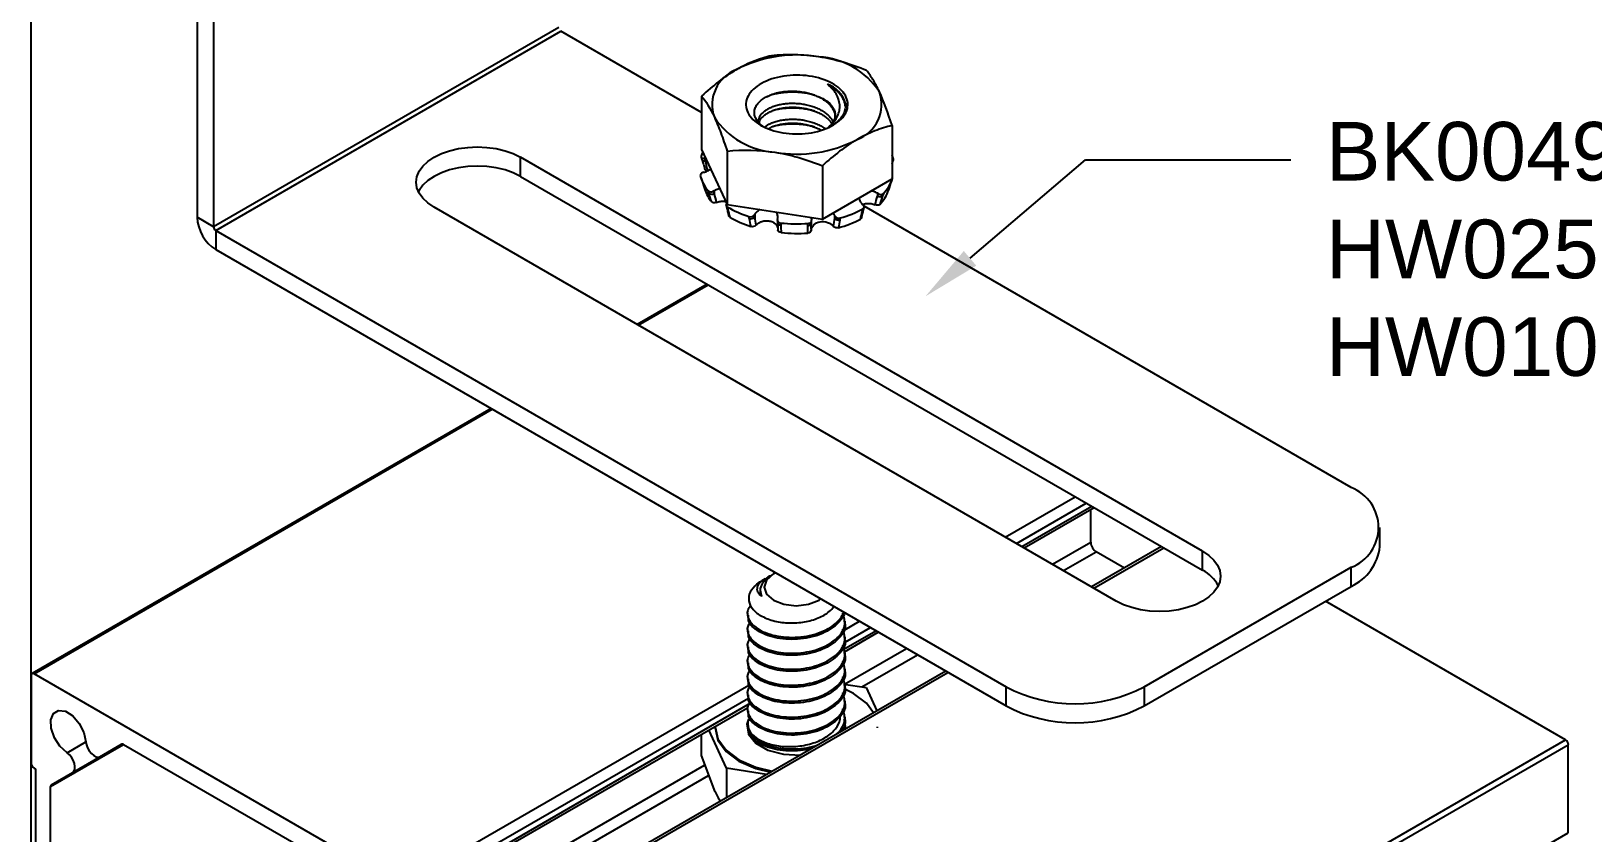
# Model space of a CAD drawing. Extents: x 0 to 6.26, y -8.99 to 0.
# Drawn here: x 0 to 3.999, y -5.219 to -3.167 of the extents above; entities that cross this region are included whole.
import ezdxf
from ezdxf import colors
from ezdxf.entities.mleader import LeaderData, LeaderLine
from ezdxf.math import Vec2, Vec3

# ---------------------------------------------------------------- set-up
doc = ezdxf.new("R2010")
doc.units = 0
doc.header["$LTSCALE"] = 0.5
doc.header["$MEASUREMENT"] = 0
for name, color, linetype in [('Brackets', 181, 'CONTINUOUS'), ('FAB DWG', 221, 'CONTINUOUS'), ('Hardware', 242, 'CONTINUOUS'), ('Housing', 150, 'CONTINUOUS')]:
    doc.layers.add(name, color=color, linetype=linetype)
doc.layers.add('Text-Unprinted', color=131, linetype='CONTINUOUS', plot=False)
doc.styles.get("Standard").update_dxf_attribs({"font": 'arial.ttf'})

msp = doc.modelspace()

# ---------------------------------------------------------------- linework, layer by layer
at = {"layer": 'Brackets', "linetype": 'Continuous', "lineweight": 25, "transparency": 16777216}
for p, q in [((0.4247, -0.6366), (0.4247, -3.6432)), ((0.467, -0.661), (0.467, -3.6676)), ((1.3509, -3.1574), (0.467, -3.6676)), ((0.4727, -3.6774), (1.3566, -3.1672)), ((1.7168, -3.3751), (1.3566, -3.1672)), ((3, -4.4984), (1.2529, -3.4898)), ((1.2529, -3.5387), (1.2529, -3.4898)), ((1.2529, -3.5387), (3, -4.5472)), ((2.7786, -4.6261), (1.0316, -3.6176)), ((3.3805, -4.3355), (2.1331, -3.6154)), ((0.467, -3.6676), (0.4247, -3.6432)), ((0.4727, -3.6774), (2.4966, -4.8458)), ((0.4727, -3.6774), (0.4727, -3.7263)), ((0.4727, -3.7263), (2.4966, -4.8946)), ((3.4537, -4.4864), (3.4537, -4.4376)), ((3, -4.5472), (3, -4.4984)), ((2.8501, -4.8458), (3.3805, -4.5396)), ((3.3805, -4.5885), (3.3805, -4.5396)), ((2.8501, -4.8946), (3.3805, -4.5885)), ((2.4966, -4.8946), (2.4966, -4.8458)), ((2.8501, -4.8458), (2.8501, -4.8946))]:
    msp.add_line(p, q, dxfattribs=at)
at = {"layer": 'Brackets', "linetype": 'Continuous', "lineweight": 25, "transparency": 16777216, "flags": 128}
for points in [[(1.0316, -3.6176), (1.0156, -3.6068), (1.0028, -3.5947), (0.9934, -3.5816), (0.9877, -3.5678), (0.9857, -3.5537), (0.9877, -3.5396), (0.9934, -3.5258), (1.0028, -3.5127), (1.0156, -3.5006), (1.0316, -3.4898), (1.0503, -3.4806), (1.0712, -3.4732), (1.0939, -3.4678), (1.1178, -3.4645), (1.1422, -3.4634), (1.1667, -3.4645), (1.1906, -3.4678), (1.2133, -3.4732), (1.2342, -3.4806), (1.2529, -3.4898)], [(1.2529, -3.5387), (1.2342, -3.5295), (1.2133, -3.522), (1.1906, -3.5166), (1.1667, -3.5133), (1.1422, -3.5122), (1.1178, -3.5133), (1.0939, -3.5166), (1.0712, -3.522), (1.0503, -3.5295), (1.0316, -3.5387), (1.0156, -3.5494), (1.0028, -3.5615), (0.9934, -3.5746), (0.9916, -3.5781)], [(3, -4.4984), (3.0159, -4.5092), (3.0287, -4.5212), (3.0381, -4.5343), (3.0439, -4.5481), (3.0458, -4.5623), (3.0439, -4.5764), (3.0381, -4.5902), (3.0287, -4.6033), (3.0159, -4.6154), (3, -4.6261), (2.9813, -4.6354), (2.9603, -4.6428), (2.9377, -4.6482), (2.9138, -4.6515), (2.8893, -4.6526), (2.8648, -4.6515), (2.8409, -4.6482), (2.8182, -4.6428), (2.7973, -4.6354), (2.7786, -4.6261)]]:
    msp.add_lwpolyline(points, dxfattribs=at)
at = {"layer": 'Brackets', "linetype": 'Continuous', "lineweight": 25, "transparency": 16777216}
for centre, radius, start, end in [((0.5288, -3.6385), 0.1042, 182.6055, 237.3945), ((0.4793, -3.6671), 0.0123, 182.6055, 237.3945), ((3.341, -4.4376), 0.1094, 291.1341, 68.8659), ((3.3266, -4.4725), 0.1279, 294.924, 353.7559), ((2.957, -4.6308), 0.094, 28.0024, 62.7844), ((2.6733, -4.5059), 0.3832, 242.5243, 297.4757), ((2.6733, -4.5547), 0.3832, 242.5243, 297.4757)]:
    msp.add_arc(centre, radius, start, end, dxfattribs=at)
at = {"layer": 'Hardware', "linetype": 'Continuous', "lineweight": 25, "transparency": 16777216}
for p, q in [((1.7168, -3.3331), (1.7168, -3.4698)), ((2.0446, -3.4106), (2.041, -3.414)), ((2.2047, -3.4085), (2.2047, -3.5453)), ((1.7168, -3.4698), (1.7821, -3.6106)), ((1.7821, -3.4739), (1.7821, -3.6106)), ((1.7156, -3.4894), (1.7177, -3.4961)), ((1.7257, -3.4918), (1.7236, -3.492)), ((1.7236, -3.492), (1.7257, -3.4988)), ((1.7269, -3.4916), (1.7257, -3.4918)), ((1.7257, -3.4918), (1.7257, -3.4988)), ((2.0261, -3.5116), (2.0261, -3.6484)), ((2.2047, -3.507), (2.2059, -3.5033)), ((2.2059, -3.5032), (2.2081, -3.4966)), ((1.7153, -3.5432), (1.7251, -3.5725)), ((1.7219, -3.5282), (1.7241, -3.5276)), ((1.7315, -3.5238), (1.7337, -3.5239)), ((2.0261, -3.6484), (2.2047, -3.5453)), ((2.2037, -3.5507), (2.2058, -3.5444)), ((1.7354, -3.582), (1.7335, -3.576)), ((1.7487, -3.5756), (1.7468, -3.5767)), ((1.7468, -3.5767), (1.7487, -3.5827)), ((1.7487, -3.5756), (1.7487, -3.5827)), ((2.1669, -3.5819), (2.1669, -3.589)), ((2.1687, -3.583), (2.1669, -3.5819)), ((2.1669, -3.589), (2.1687, -3.583)), ((2.1823, -3.5828), (2.1804, -3.5887)), ((1.7794, -3.6135), (1.781, -3.6192)), ((1.7821, -3.6106), (2.0261, -3.6484)), ((1.7821, -3.6168), (1.7837, -3.6225)), ((1.8527, -3.6357), (1.8517, -3.6373)), ((1.8517, -3.6373), (1.8527, -3.6427)), ((1.8527, -3.6357), (1.8527, -3.6427)), ((2.0576, -3.6388), (2.0576, -3.6458)), ((2.0584, -3.6404), (2.0576, -3.6388)), ((2.1285, -3.6277), (2.13, -3.6221)), ((2.129, -3.6104), (2.1306, -3.6118)), ((2.1316, -3.6241), (2.1332, -3.6184)), ((1.8391, -3.6471), (1.8381, -3.6416)), ((1.9106, -3.6514), (1.9111, -3.6567)), ((1.9108, -3.6493), (1.9113, -3.6476)), ((1.9119, -3.6747), (1.9119, -3.6756)), ((1.919, -3.6582), (1.9194, -3.6635)), ((1.9892, -3.6645), (1.9896, -3.6592)), ((1.9977, -3.6732), (1.9976, -3.6767)), ((1.9977, -3.6729), (1.9977, -3.6732)), ((1.998, -3.649), (1.9983, -3.6507)), ((1.9981, -3.6575), (1.9984, -3.6522)), ((2.0576, -3.6458), (2.0584, -3.6404)), ((2.0719, -3.6452), (2.071, -3.6506)), ((1.901, -4.5567), (1.8929, -4.5614)), ((1.8799, -4.5689), (1.8709, -4.5741)), ((1.8343, -4.6567), (1.8343, -4.6618)), ((2.0843, -4.6822), (2.0843, -4.6771)), ((1.8343, -4.6975), (1.8343, -4.7026)), ((2.0843, -4.7231), (2.0843, -4.718)), ((1.8343, -4.7384), (1.8343, -4.7435)), ((2.0843, -4.7639), (2.0843, -4.7588)), ((1.8343, -4.7792), (1.8343, -4.7843)), ((1.8343, -4.82), (1.8343, -4.8251)), ((2.081, -4.8389), (2.1379, -4.8477)), ((2.0843, -4.8047), (2.0843, -4.7996)), ((1.8343, -4.8608), (1.8343, -4.866)), ((2.0843, -4.8455), (2.0843, -4.8404)), ((2.1379, -4.8477), (2.1655, -4.9071)), ((1.8343, -4.9017), (1.8343, -4.9068)), ((2.0843, -4.8864), (2.0843, -4.8813)), ((1.7807, -5.0539), (1.7352, -4.956)), ((1.7515, -4.9476), (1.7515, -4.9508)), ((2.0843, -4.9272), (2.0843, -4.9221)), ((2.1671, -4.9508), (2.1671, -4.9476)), ((1.7153, -4.9675), (1.7153, -5.0215)), ((1.7153, -5.0215), (1.748, -5.1079)), ((1.8834, -5.0698), (1.7807, -5.0539)), ((1.7807, -5.0539), (1.7807, -5.1291))]:
    msp.add_line(p, q, dxfattribs=at)
at = {"layer": 'Hardware', "linetype": 'Continuous', "lineweight": 25, "transparency": 16777216, "flags": 128}
for points in [[(1.8685, -3.4081), (1.8746, -3.4113), (1.881, -3.4144), (1.8877, -3.4172), (1.8947, -3.4197), (1.9019, -3.422), (1.9094, -3.4241), (1.9171, -3.4258), (1.925, -3.4272), (1.933, -3.4284), (1.9412, -3.4293), (1.9494, -3.4298), (1.9577, -3.4301), (1.9659, -3.4301), (1.9742, -3.4297), (1.9824, -3.4291), (1.9905, -3.4281), (1.9985, -3.4269), (2.0063, -3.4254), (2.014, -3.4236), (2.0214, -3.4215), (2.0286, -3.4191), (2.0356, -3.4165), (2.0422, -3.4137), (2.0485, -3.4106), (2.0544, -3.4072), (2.06, -3.4037), (2.0652, -3.4), (2.0699, -3.396), (2.0742, -3.392), (2.0781, -3.3877), (2.0814, -3.3834), (2.0843, -3.3789), (2.0867, -3.3743), (2.0886, -3.3697), (2.09, -3.365), (2.0908, -3.3602), (2.0912, -3.3554), (2.091, -3.3507), (2.0902, -3.3459), (2.089, -3.3412), (2.0872, -3.3365), (2.085, -3.3319), (2.0822, -3.3274), (2.0789, -3.323), (2.0752, -3.3188), (2.071, -3.3146), (2.0664, -3.3107), (2.0613, -3.3069), (2.0559, -3.3033), (2.05, -3.2999), (2.0438, -3.2968), (2.0372, -3.2939), (2.0304, -3.2912), (2.0233, -3.2888), (2.0159, -3.2866), (2.0083, -3.2847), (2.0005, -3.2831), (1.9925, -3.2818), (1.9844, -3.2808), (1.9762, -3.2801), (1.968, -3.2797), (1.9597, -3.2796), (1.9515, -3.2798), (1.9432, -3.2802), (1.9351, -3.281), (1.927, -3.2821), (1.9191, -3.2835), (1.9113, -3.2852), (1.9038, -3.2871), (1.8964, -3.2893), (1.8894, -3.2918), (1.8826, -3.2946), (1.8761, -3.2976), (1.87, -3.3008), (1.8643, -3.3042), (1.8589, -3.3078), (1.8539, -3.3117), (1.8494, -3.3157), (1.8453, -3.3198), (1.8417, -3.3241), (1.8386, -3.3285), (1.8359, -3.3331), (1.8338, -3.3377), (1.8321, -3.3424), (1.831, -3.3471), (1.8304, -3.3519), (1.8304, -3.3566), (1.8308, -3.3614), (1.8318, -3.3662), (1.8333, -3.3708), (1.8353, -3.3755), (1.8379, -3.38), (1.8409, -3.3845), (1.8444, -3.3888), (1.8483, -3.393), (1.8528, -3.397), (1.8576, -3.4009), (1.8629, -3.4046), (1.8685, -3.4081)], [(1.901, -4.5567), (1.8831, -4.5722), (1.8768, -4.5904), (1.8831, -4.6086), (1.901, -4.624), (1.9277, -4.6343), (1.9593, -4.638), (1.9908, -4.6343), (2.0176, -4.624), (2.0217, -4.6205)], [(1.9071, -4.5544), (1.901, -4.5567)], [(1.8583, -4.5826), (1.866, -4.5771), (1.8709, -4.5741)], [(2.1568, -4.9121), (2.1393, -4.8876), (2.1062, -4.8628), (2.0837, -4.8515)], [(1.7517, -4.9465), (1.7515, -4.9476), (1.7586, -4.9787), (1.7793, -5.0076), (1.8123, -5.0324), (1.8554, -5.0515), (1.8976, -5.0616)], [(1.7515, -4.9508), (1.7586, -4.9819), (1.7793, -5.0108), (1.8123, -5.0356), (1.8554, -5.0547), (1.8937, -5.0639)], [(1.8366, -4.9287), (1.8328, -4.9412), (1.8366, -4.9666), (1.8553, -4.9897), (1.8864, -5.0077), (1.9264, -5.0184), (1.9704, -5.0206)]]:
    msp.add_lwpolyline(points, dxfattribs=at)
at = {"layer": 'Hardware', "linetype": 'Continuous', "lineweight": 25, "transparency": 16777216}
for centre, radius, start, end in [((1.9603, -3.563), 0.3351, 80.1876, 117.3985), ((2.005, -3.4329), 0.2005, 33.5484, 86.4569), ((1.84, -3.3554), 0.0961, 110.6721, 199.5309), ((2.0139, -3.3729), 0.0743, 16.7999, 70.2384), ((2.0815, -3.3543), 0.0961, 290.6721, 19.5309), ((1.9165, -3.2767), 0.2005, 213.5484, 266.4569), ((1.8082, -3.5198), 0.0981, 154.0386, 160.699), ((1.9612, -3.1467), 0.3351, 260.1876, 297.3985), ((1.7235, -3.4921), 0.00709, 214.8903, 287.7557), ((2.1187, -3.5178), 0.0923, 14.3829, 21.1827), ((2.2028, -3.5022), 0.00329, 305.9255, 341.0618), ((1.8147, -3.5096), 0.1049, 195.0845, 219.2413), ((2.0995, -3.5056), 0.1132, 316.9954, 339.9532), ((1.8239, -3.5382), 0.1046, 199.1216, 219.065), ((1.7425, -3.5734), 0.0111, 230.0735, 303.8289), ((2.1734, -3.5796), 0.0115, 235.0909, 307.4709), ((2.0939, -3.5363), 0.1087, 316.8806, 340.068), ((1.7864, -3.6175), 0.00565, 197.0542, 241.7604), ((1.9236, -3.3729), 0.282, 239.8746, 252.3417), ((1.9906, -3.3555), 0.3008, 285.6707, 297.6116), ((2.1261, -3.6225), 0.00581, 294.9688, 343.6426), ((1.9251, -3.409), 0.2708, 239.8119, 252.4045), ((1.8429, -3.6355), 0.0121, 251.5112, 323.8365), ((1.9192, -3.6553), 0.00822, 190.1247, 271.8099), ((1.9608, -3.2291), 0.4311, 264.439, 273.8288), ((1.9897, -3.6561), 0.00847, 266.4694, 350.2611), ((2.0675, -3.6392), 0.0119, 213.729, 287.2448), ((1.9894, -3.3923), 0.2888, 285.6106, 297.6717), ((1.9608, -3.2709), 0.4139, 264.3918, 273.8761), ((1.8897, -4.941), 0.055, 174.8713, 240.5585), ((2.0296, -4.9473), 0.0556, 353.532, 19.5289)]:
    msp.add_arc(centre, radius, start, end, dxfattribs=at)
for points, knots in [([(1.8954, -3.2299), (1.8808, -3.2335), (1.866, -3.238), (1.8362, -3.2497), (1.8212, -3.2568), (1.8061, -3.2656)], [0, 0, 0, 0, 0.5, 0.5, 1, 1, 1, 1]), ([(2.0174, -3.2329), (2.007, -3.2313), (1.9966, -3.23), (1.976, -3.2283), (1.9658, -3.2278), (1.9354, -3.2273), (1.9153, -3.2282), (1.8954, -3.2299)], [0, 0, 0, 0, 0.25, 0.25, 0.5, 0.5, 1, 1, 1, 1]), ([(1.8061, -3.2656), (1.791, -3.2743), (1.7757, -3.2847), (1.7458, -3.3075), (1.7312, -3.3199), (1.7168, -3.3331)], [0, 0, 0, 0, 0.5, 0.5, 1, 1, 1, 1]), ([(2.1721, -3.3222), (2.1693, -3.3162), (2.1665, -3.3106), (2.161, -3.3001), (2.1582, -3.2953), (2.1501, -3.2819), (2.1447, -3.2743), (2.1394, -3.2677)], [0, 0, 0, 0, 0.25, 0.25, 0.5, 0.5, 1, 1, 1, 1]), ([(2.0446, -3.4106), (2.0492, -3.4066), (2.0531, -3.4024), (2.06, -3.3937), (2.0628, -3.3891), (2.0672, -3.3797), (2.0687, -3.375), (2.0704, -3.3654), (2.0707, -3.3605), (2.0697, -3.3461), (2.0666, -3.3364), (2.0559, -3.3186), (2.0482, -3.3104), (2.039, -3.303)], [0, 0, 0, 0, 0.125, 0.125, 0.25, 0.25, 0.375, 0.375, 0.5, 0.5, 0.75, 0.75, 1, 1, 1, 1]), ([(2.0852, -3.3593), (2.085, -3.3573), (2.0844, -3.3524), (2.0817, -3.3447), (2.0774, -3.3362), (2.0715, -3.328), (2.0642, -3.3204), (2.0557, -3.3133), (2.0472, -3.3075), (2.0414, -3.3043), (2.039, -3.303)], [0, 0, 0, 0, 0.091437, 0.22813, 0.365847, 0.50371, 0.640835, 0.776369, 0.909809, 1, 1, 1, 1]), ([(1.8748, -3.4113), (1.8741, -3.4108), (1.8715, -3.4091), (1.8675, -3.4057), (1.8628, -3.4011), (1.8591, -3.3964), (1.8561, -3.3916), (1.854, -3.3867), (1.8525, -3.3817), (1.8519, -3.3767), (1.8521, -3.3717), (1.8531, -3.3667), (1.8549, -3.3617), (1.8574, -3.3569), (1.8607, -3.3523), (1.8646, -3.348), (1.8693, -3.3438), (1.8746, -3.3399), (1.8804, -3.3363), (1.8868, -3.333), (1.8938, -3.33), (1.9012, -3.3274), (1.9089, -3.3252), (1.9168, -3.3235), (1.9252, -3.3221), (1.9337, -3.3211), (1.9423, -3.3206), (1.9509, -3.3205), (1.9596, -3.3208), (1.9682, -3.3216), (1.9767, -3.3227), (1.985, -3.3243), (1.9931, -3.3264), (2.0021, -3.3291), (2.008, -3.3316), (2.0114, -3.333)], [0, 0, 0, 0, 0.010892, 0.04301, 0.076127, 0.109243, 0.140345, 0.171446, 0.203451, 0.235456, 0.266563, 0.297667, 0.329733, 0.361799, 0.392011, 0.422223, 0.453326, 0.484429, 0.514419, 0.544409, 0.575299, 0.606189, 0.635618, 0.665047, 0.695365, 0.725683, 0.754561, 0.783439, 0.813163, 0.842885, 0.871529, 0.900174, 0.929707, 0.959239, 1, 1, 1, 1]), ([(1.8632, -3.4013), (1.8631, -3.4006), (1.8625, -3.3976), (1.8633, -3.3922), (1.8657, -3.3854), (1.8702, -3.3788), (1.8765, -3.3726), (1.8843, -3.3671), (1.8935, -3.3622), (1.9041, -3.3581), (1.9158, -3.3549), (1.9286, -3.3527), (1.9419, -3.3515), (1.9554, -3.3515), (1.969, -3.3524), (1.9825, -3.3545), (1.9957, -3.3578), (2.0082, -3.3621), (2.0197, -3.3673), (2.03, -3.3733), (2.039, -3.3801), (2.0464, -3.3876), (2.0514, -3.394), (2.0532, -3.398), (2.0536, -3.3991)], [0, 0, 0, 0, 0.01455, 0.062085, 0.110523, 0.159427, 0.20831, 0.256683, 0.304159, 0.352066, 0.400734, 0.449688, 0.498437, 0.5465, 0.593909, 0.642154, 0.690986, 0.739921, 0.788468, 0.83616, 0.883805, 0.932324, 0.981252, 1, 1, 1, 1]), ([(2.0066, -3.3311), (2.0037, -3.3303), (1.9965, -3.3282), (1.9844, -3.3259), (1.9706, -3.3241), (1.9568, -3.3232), (1.943, -3.3232), (1.9293, -3.3241), (1.9158, -3.3258), (1.903, -3.3284), (1.8924, -3.3313), (1.8866, -3.3335), (1.8844, -3.3344)], [0, 0, 0, 0, 0.071605, 0.18037, 0.287894, 0.393732, 0.500527, 0.608842, 0.718013, 0.827346, 0.93614, 1, 1, 1, 1]), ([(2.0114, -3.333), (2.0169, -3.3349), (2.0221, -3.3371), (2.0316, -3.3421), (2.0359, -3.3449), (2.0472, -3.3538), (2.0528, -3.3607), (2.0574, -3.3714), (2.0583, -3.3751), (2.0589, -3.3825), (2.0585, -3.3862), (2.0566, -3.3935), (2.055, -3.3971), (2.0507, -3.4041), (2.0479, -3.4074), (2.0446, -3.4106)], [0, 0, 0, 0, 0.125, 0.125, 0.25, 0.25, 0.5, 0.5, 0.625, 0.625, 0.75, 0.75, 0.875, 0.875, 1, 1, 1, 1]), ([(2.0114, -3.333), (2.015, -3.3346), (2.0222, -3.3379), (2.0316, -3.3438), (2.0399, -3.3503), (2.0469, -3.3575), (2.0525, -3.3654), (2.0564, -3.3738), (2.0583, -3.3803), (2.0584, -3.3839), (2.0584, -3.3846)], [0, 0, 0, 0, 0.1359398, 0.2694243, 0.4037374, 0.54024, 0.6777491, 0.8226806, 0.9659154, 1, 1, 1, 1]), ([(2.085, -3.3514), (2.0852, -3.354), (2.0855, -3.3588), (2.0846, -3.3656), (2.0829, -3.372), (2.0803, -3.3784), (2.0768, -3.3846), (2.0725, -3.3904), (2.0675, -3.396), (2.0617, -3.4013), (2.056, -3.4058), (2.0519, -3.4084), (2.0503, -3.4094)], [0, 0, 0, 0, 0.123231, 0.224614, 0.325997, 0.430527, 0.535058, 0.633303, 0.731548, 0.83265, 0.933753, 1, 1, 1, 1]), ([(1.7495, -3.3875), (1.7522, -3.3935), (1.755, -3.3999), (1.7605, -3.4132), (1.7633, -3.4202), (1.7714, -3.442), (1.7768, -3.4576), (1.7821, -3.4739)], [0, 0, 0, 0, 0.25, 0.25, 0.5, 0.5, 1, 1, 1, 1]), ([(1.8638, -3.4018), (1.8644, -3.3998), (1.8658, -3.3954), (1.8702, -3.389), (1.8764, -3.3828), (1.8843, -3.3773), (1.8935, -3.3724), (1.9041, -3.3683), (1.9158, -3.3651), (1.9286, -3.3629), (1.9419, -3.3617), (1.9547, -3.3617), (1.967, -3.3625), (1.9785, -3.3641), (1.99, -3.3665), (2.001, -3.3697), (2.0119, -3.3738), (2.0221, -3.3788), (2.0316, -3.3846), (2.0399, -3.3911), (2.0463, -3.3976), (2.0493, -3.402), (2.0505, -3.4038)], [0, 0, 0, 0, 0.04843, 0.102695, 0.156936, 0.210611, 0.263291, 0.316449, 0.370452, 0.424772, 0.478864, 0.532195, 0.577148, 0.622769, 0.668978, 0.715444, 0.761825, 0.812659, 0.862576, 0.912802, 0.963847, 1, 1, 1, 1]), ([(1.8778, -3.4128), (1.88, -3.4111), (1.8846, -3.4076), (1.8936, -3.403), (1.9041, -3.3989), (1.9158, -3.3957), (1.9286, -3.3935), (1.9419, -3.3924), (1.9554, -3.3923), (1.969, -3.3933), (1.9825, -3.3954), (1.9957, -3.3986), (2.0082, -3.4029), (2.0197, -3.4081), (2.0283, -3.4129), (2.0324, -3.4162), (2.0337, -3.4172)], [0, 0, 0, 0, 0.065428, 0.139309, 0.213862, 0.289599, 0.365781, 0.441644, 0.51644, 0.590218, 0.665296, 0.741288, 0.81744, 0.892989, 0.967207, 1, 1, 1, 1]), ([(2.0061, -3.3718), (2.0034, -3.371), (1.9963, -3.369), (1.9844, -3.3667), (1.9706, -3.3649), (1.9568, -3.364), (1.943, -3.364), (1.9293, -3.3649), (1.9159, -3.3666), (1.9056, -3.3686), (1.9002, -3.3702), (1.8987, -3.3706)], [0, 0, 0, 0, 0.0778303, 0.204017, 0.3287643, 0.451555, 0.5754566, 0.7011204, 0.8277781, 0.954624, 1, 1, 1, 1]), ([(1.8871, -3.4168), (1.8893, -3.4156), (1.8944, -3.4128), (1.9041, -3.4091), (1.9158, -3.4059), (1.9286, -3.4037), (1.9419, -3.4026), (1.9547, -3.4025), (1.967, -3.4033), (1.9785, -3.4049), (1.99, -3.4073), (2.001, -3.4105), (2.0118, -3.4147), (2.0194, -3.4181), (2.023, -3.4204), (2.0235, -3.4207)], [0, 0, 0, 0, 0.063725, 0.152994, 0.24368, 0.334899, 0.425736, 0.515296, 0.590784, 0.667396, 0.744995, 0.823025, 0.900912, 0.986278, 1, 1, 1, 1]), ([(2.0061, -3.4126), (2.0034, -3.4118), (1.9963, -3.4098), (1.9844, -3.4075), (1.9706, -3.4057), (1.9568, -3.4049), (1.943, -3.4049), (1.9293, -3.4057), (1.9159, -3.4075), (1.9056, -3.4094), (1.9002, -3.411), (1.8987, -3.4114)], [0, 0, 0, 0, 0.07783, 0.204017, 0.328764, 0.451555, 0.575457, 0.70112, 0.827778, 0.954624, 1, 1, 1, 1]), ([(2.2047, -3.4085), (2.1902, -3.4121), (2.1753, -3.4166), (2.1455, -3.4283), (2.1305, -3.4354), (2.1154, -3.4441)], [0, 0, 0, 0, 0.5, 0.5, 1, 1, 1, 1]), ([(1.9041, -3.4768), (1.9145, -3.4784), (1.9249, -3.4804), (1.9455, -3.4851), (1.9557, -3.4877), (1.9862, -3.4966), (2.0062, -3.5037), (2.0261, -3.5116)], [0, 0, 0, 0, 0.25, 0.25, 0.5, 0.5, 1, 1, 1, 1]), ([(2.1154, -3.4441), (2.1003, -3.4529), (2.085, -3.4632), (2.0552, -3.486), (2.0406, -3.4985), (2.0261, -3.5116)], [0, 0, 0, 0, 0.5, 0.5, 1, 1, 1, 1]), ([(1.7157, -3.4874), (1.7151, -3.4889), (1.7157, -3.4903), (1.7186, -3.4921), (1.721, -3.4924), (1.7236, -3.492)], [0, 0, 0, 0, 0.5, 0.5, 1, 1, 1, 1]), ([(1.7177, -3.4961), (1.7178, -3.4963), (1.7193, -3.5012), (1.7219, -3.5094), (1.7243, -3.5176), (1.7253, -3.521)], [0, 0, 0, 0, 0.025646, 0.59667, 1, 1, 1, 1]), ([(2.2047, -3.499), (2.2049, -3.499), (2.2061, -3.4988), (2.2074, -3.4979), (2.2083, -3.4965), (2.2081, -3.4953), (2.2081, -3.4948)], [0, 0, 0, 0, 0.077512, 0.409734, 0.741949, 1, 1, 1, 1]), ([(1.7219, -3.5282), (1.7193, -3.5289), (1.7169, -3.5303), (1.7137, -3.5335), (1.713, -3.5354), (1.7134, -3.5369)], [0, 0, 0, 0, 0.5, 0.5, 1, 1, 1, 1]), ([(1.7241, -3.5276), (1.7258, -3.5271), (1.7294, -3.526), (1.7344, -3.5237), (1.7381, -3.5217), (1.7398, -3.5204), (1.7401, -3.5201)], [0, 0, 0, 0, 0.303805, 0.616298, 0.920414, 1, 1, 1, 1]), ([(1.7315, -3.5238), (1.7305, -3.5238), (1.7286, -3.5237), (1.7265, -3.5227), (1.7254, -3.5218), (1.7254, -3.5211), (1.7254, -3.521)], [0, 0, 0, 0, 0.315908, 0.631807, 0.947958, 1, 1, 1, 1]), ([(2.2058, -3.5444), (2.2059, -3.5437), (2.2061, -3.5424), (2.2056, -3.5407), (2.2048, -3.54), (2.2047, -3.5399)], [0, 0, 0, 0, 0.469691, 0.939382, 1, 1, 1, 1]), ([(1.7335, -3.576), (1.7346, -3.5774), (1.7367, -3.5783), (1.7416, -3.5786), (1.7445, -3.5779), (1.7468, -3.5767)], [0, 0, 0, 0, 0.5, 0.5, 1, 1, 1, 1]), ([(1.7635, -3.5705), (1.762, -3.5708), (1.7588, -3.5714), (1.7537, -3.5731), (1.7504, -3.5748), (1.7487, -3.5756)], [0, 0, 0, 0, 0.284205, 0.636928, 1, 1, 1, 1]), ([(2.12, -3.5942), (2.12, -3.5945), (2.12, -3.5961), (2.1209, -3.5991), (2.1227, -3.603), (2.1254, -3.6068), (2.1278, -3.6092), (2.129, -3.6104)], [0, 0, 0, 0, 0.05869, 0.283967, 0.515419, 0.754207, 1, 1, 1, 1]), ([(2.1669, -3.5819), (2.1653, -3.5811), (2.1621, -3.5793), (2.1568, -3.5775), (2.1532, -3.5764), (2.1513, -3.5761), (2.1513, -3.5761)], [0, 0, 0, 0, 0.328022, 0.665389, 0.994344, 1, 1, 1, 1]), ([(2.1687, -3.583), (2.171, -3.5844), (2.1738, -3.5851), (2.1788, -3.585), (2.181, -3.5842), (2.1823, -3.5828)], [0, 0, 0, 0, 0.5, 0.5, 1, 1, 1, 1]), ([(1.7543, -3.6056), (1.7521, -3.6064), (1.7497, -3.6068), (1.7454, -3.6062), (1.7437, -3.6054), (1.7427, -3.6041)], [0, 0, 0, 0, 0.5, 0.5, 1, 1, 1, 1]), ([(1.7543, -3.6056), (1.7559, -3.605), (1.7592, -3.6038), (1.7645, -3.6027), (1.7699, -3.6022), (1.7747, -3.6022), (1.7774, -3.6028), (1.7786, -3.603)], [0, 0, 0, 0, 0.192575, 0.410583, 0.628553, 0.842382, 1, 1, 1, 1]), ([(1.7809, -3.608), (1.7807, -3.6082), (1.7798, -3.6092), (1.7791, -3.6111), (1.7792, -3.6135), (1.7802, -3.6155), (1.7815, -3.6164), (1.7821, -3.6168)], [0, 0, 0, 0, 0.076036, 0.320684, 0.565331, 0.809973, 1, 1, 1, 1]), ([(1.781, -3.6192), (1.781, -3.6194), (1.7822, -3.6235), (1.784, -3.6303), (1.7855, -3.6368), (1.7862, -3.6395)], [0, 0, 0, 0, 0.025552, 0.603163, 1, 1, 1, 1]), ([(1.8381, -3.6416), (1.8404, -3.6424), (1.8433, -3.6424), (1.8484, -3.6407), (1.8505, -3.6392), (1.8517, -3.6373)], [0, 0, 0, 0, 0.5, 0.5, 1, 1, 1, 1]), ([(1.8666, -3.6237), (1.8655, -3.6242), (1.8629, -3.6256), (1.8592, -3.6283), (1.8555, -3.6317), (1.8536, -3.6343), (1.8527, -3.6357)], [0, 0, 0, 0, 0.183341, 0.44732, 0.719665, 1, 1, 1, 1]), ([(1.9113, -3.6476), (1.9115, -3.6467), (1.912, -3.6443), (1.912, -3.6404), (1.9111, -3.6362), (1.9095, -3.6327), (1.908, -3.6307), (1.9074, -3.63)], [0, 0, 0, 0, 0.156606, 0.390975, 0.625321, 0.8581, 1, 1, 1, 1]), ([(2.0576, -3.6388), (2.0568, -3.6374), (2.0555, -3.6354), (2.0537, -3.6335), (2.053, -3.6329)], [0, 0, 0, 0, 0.6332052, 1, 1, 1, 1]), ([(2.1267, -3.6442), (2.1274, -3.6409), (2.1289, -3.6343), (2.1307, -3.6275), (2.1316, -3.6241)], [0, 0, 0, 0, 0.494649, 1, 1, 1, 1]), ([(2.1295, -3.6108), (2.1304, -3.6104), (2.1325, -3.6094), (2.1364, -3.6084), (2.141, -3.6078), (2.146, -3.6079), (2.1511, -3.6085), (2.1563, -3.6098), (2.1597, -3.611), (2.1614, -3.6117), (2.1614, -3.6117)], [0, 0, 0, 0, 0.103526, 0.248199, 0.392895, 0.541044, 0.68922, 0.84331, 0.997417, 1, 1, 1, 1]), ([(2.13, -3.6221), (2.132, -3.621), (2.1332, -3.6193), (2.1334, -3.6155), (2.1324, -3.6134), (2.1306, -3.6118)], [0, 0, 0, 0, 0.5, 0.5, 1, 1, 1, 1]), ([(2.1733, -3.6106), (2.1722, -3.6119), (2.1703, -3.6126), (2.166, -3.613), (2.1636, -3.6126), (2.1614, -3.6117)], [0, 0, 0, 0, 0.5, 0.5, 1, 1, 1, 1]), ([(1.789, -3.643), (1.7882, -3.6425), (1.7869, -3.6415), (1.7864, -3.6401), (1.7863, -3.6394)], [0, 0, 0, 0, 0.539157, 1, 1, 1, 1]), ([(1.8559, -3.6639), (1.8545, -3.6655), (1.8524, -3.6667), (1.8478, -3.6678), (1.8454, -3.6677), (1.8433, -3.6671)], [0, 0, 0, 0, 0.5, 0.5, 1, 1, 1, 1]), ([(1.8559, -3.6639), (1.857, -3.6629), (1.8592, -3.6607), (1.8634, -3.6578), (1.8682, -3.6553), (1.8734, -3.6535), (1.8788, -3.6524), (1.8841, -3.6521), (1.8893, -3.6525), (1.8941, -3.6536), (1.8985, -3.6553), (1.9025, -3.6576), (1.9058, -3.6604), (1.9085, -3.6636), (1.9105, -3.6673), (1.9117, -3.6711), (1.9119, -3.6737), (1.9119, -3.675)], [0, 0, 0, 0, 0.063189, 0.134471, 0.205739, 0.275652, 0.34555, 0.412627, 0.479696, 0.544397, 0.6091, 0.673304, 0.737519, 0.803266, 0.869024, 0.937407, 1, 1, 1, 1]), ([(1.9108, -3.6493), (1.9103, -3.6514), (1.9109, -3.6535), (1.9139, -3.6568), (1.9163, -3.6579), (1.919, -3.6582)], [0, 0, 0, 0, 0.5, 0.5, 1, 1, 1, 1]), ([(1.9111, -3.6567), (1.9111, -3.6569), (1.9115, -3.6607), (1.9118, -3.6667), (1.9119, -3.6725), (1.9119, -3.6747)], [0, 0, 0, 0, 0.026686, 0.639074, 1, 1, 1, 1]), ([(1.9203, -3.6828), (1.918, -3.6826), (1.9158, -3.6817), (1.9128, -3.679), (1.9119, -3.6772), (1.912, -3.6754)], [0, 0, 0, 0, 0.5, 0.5, 1, 1, 1, 1]), ([(1.9976, -3.6767), (1.9975, -3.6785), (1.9966, -3.6803), (1.9933, -3.6829), (1.9911, -3.6837), (1.9887, -3.6839)], [0, 0, 0, 0, 0.5, 0.5, 1, 1, 1, 1]), ([(1.9896, -3.6592), (1.9922, -3.6591), (1.9948, -3.658), (1.998, -3.6548), (1.9987, -3.6527), (1.9983, -3.6507)], [0, 0, 0, 0, 0.5, 0.5, 1, 1, 1, 1]), ([(1.9977, -3.644), (1.9977, -3.6442), (1.9974, -3.6458), (1.9977, -3.6475), (1.998, -3.649)], [0, 0, 0, 0, 0.113899, 1, 1, 1, 1]), ([(1.9976, -3.6767), (1.9978, -3.6716), (2.0001, -3.6666), (2.008, -3.6588), (2.0137, -3.656), (2.0264, -3.6538), (2.0333, -3.6545), (2.0456, -3.6589), (2.0509, -3.6625), (2.0546, -3.6669)], [0, 0, 0, 0, 0.25, 0.25, 0.5, 0.5, 0.75, 0.75, 1, 1, 1, 1]), ([(1.9976, -3.6732), (1.9976, -3.6706), (1.9976, -3.6654), (1.998, -3.6602), (1.9981, -3.6575)], [0, 0, 0, 0, 0.487879, 1, 1, 1, 1]), ([(2.0671, -3.6704), (2.065, -3.6711), (2.0625, -3.671), (2.0579, -3.6698), (2.0559, -3.6685), (2.0546, -3.6669)], [0, 0, 0, 0, 0.5, 0.5, 1, 1, 1, 1]), ([(2.0584, -3.6404), (2.0595, -3.6423), (2.0616, -3.644), (2.0666, -3.6457), (2.0694, -3.6459), (2.0719, -3.6452)], [0, 0, 0, 0, 0.5, 0.5, 1, 1, 1, 1]), ([(2.1266, -3.6442), (2.1264, -3.6448), (2.126, -3.6462), (2.1247, -3.6474), (2.1237, -3.648), (2.1235, -3.6481)], [0, 0, 0, 0, 0.396443, 0.890101, 1, 1, 1, 1]), ([(1.8583, -4.5826), (1.8517, -4.5892), (1.8385, -4.6025), (1.8356, -4.6257), (1.8462, -4.6476), (1.8697, -4.6659), (1.9026, -4.6783), (1.9412, -4.6833), (1.9807, -4.6807), (2.0165, -4.6703), (2.0416, -4.6558), (2.0523, -4.6447), (2.0557, -4.6401)], [0, 0, 0, 0, 0.0806502, 0.1613019, 0.2416793, 0.3197524, 0.3978823, 0.4738059, 0.5493257, 0.6234582, 0.6963825, 0.7436816, 0.7436816, 0.7436816, 0.7436816]), ([(1.8711, -4.6147), (1.867, -4.6109), (1.8588, -4.6032), (1.8591, -4.589), (1.8659, -4.5772), (1.8769, -4.5715), (1.8804, -4.5698)], [0, 0, 0, 0, 0.270617, 0.541386, 0.854216, 1, 1, 1, 1]), ([(1.8772, -4.574), (1.8754, -4.5762), (1.8693, -4.5838), (1.8648, -4.598), (1.869, -4.6093), (1.8711, -4.6147)], [0, 0, 0, 0, 0.1730651, 0.6022061, 1, 1, 1, 1]), ([(1.8931, -4.5617), (1.8923, -4.562), (1.8849, -4.565), (1.8808, -4.5698), (1.8772, -4.574)], [0, 0, 0, 0, 0.099795, 1, 1, 1, 1]), ([(1.8432, -4.6364), (1.8398, -4.6409), (1.8313, -4.6524), (1.8361, -4.6731), (1.8553, -4.6963), (1.8968, -4.7155), (1.9561, -4.7216), (2.0162, -4.7109), (2.0613, -4.6865), (2.0766, -4.665), (2.0807, -4.6546)], [0, 0, 0, 0, 0.0551837, 0.1393114, 0.2251358, 0.3418291, 0.4597684, 0.5772988, 0.6941186, 0.7937935, 0.7937935, 0.7937935, 0.7937935]), ([(1.8711, -4.6147), (1.869, -4.6116), (1.8661, -4.607), (1.8678, -4.6024), (1.8684, -4.601)], [0, 0, 0, 0, 0.7019005, 1, 1, 1, 1]), ([(1.8413, -4.6803), (1.8388, -4.6839), (1.8313, -4.6944), (1.8362, -4.714), (1.8552, -4.7371), (1.8968, -4.7564), (1.9561, -4.7624), (2.0163, -4.7517), (2.0632, -4.7261), (2.0881, -4.6913), (2.0816, -4.6679), (2.0786, -4.657)], [0, 0, 0, 0, 0.047448, 0.140639, 0.235709, 0.364973, 0.495617, 0.625809, 0.755213, 0.886393, 1, 1, 1, 1]), ([(2.0839, -4.6564), (2.0816, -4.665), (2.0656, -4.6856), (2.0292, -4.7112), (1.9704, -4.7258), (1.9094, -4.7234), (1.8607, -4.7055), (1.8351, -4.682), (1.8366, -4.6666), (1.837, -4.6618)], [0.0613985, 0.0613985, 0.0613985, 0.0613985, 0.1682521, 0.3195477, 0.4729525, 0.6248202, 0.776688, 0.9300927, 1, 1, 1, 1]), ([(1.8413, -4.7212), (1.8388, -4.7247), (1.8313, -4.7352), (1.8362, -4.7548), (1.8552, -4.778), (1.8968, -4.7972), (1.9561, -4.8033), (2.0163, -4.7925), (2.0632, -4.7669), (2.0881, -4.7321), (2.0816, -4.7087), (2.0786, -4.6978)], [0, 0, 0, 0, 0.047448, 0.140639, 0.235709, 0.364973, 0.495617, 0.625809, 0.755213, 0.886393, 1, 1, 1, 1]), ([(2.083, -4.6824), (2.0834, -4.6836), (2.088, -4.6971), (2.0697, -4.7236), (2.0292, -4.752), (1.9704, -4.7666), (1.9094, -4.7642), (1.8607, -4.7463), (1.8351, -4.7228), (1.8366, -4.7074), (1.837, -4.7026)], [0, 0, 0, 0, 0.015087, 0.168252, 0.319548, 0.472952, 0.62482, 0.776688, 0.930093, 1, 1, 1, 1]), ([(1.8413, -4.762), (1.8388, -4.7655), (1.8313, -4.776), (1.8362, -4.7956), (1.8552, -4.8188), (1.8968, -4.838), (1.9561, -4.8441), (2.0163, -4.8334), (2.0632, -4.8077), (2.0881, -4.7729), (2.0816, -4.7495), (2.0786, -4.7387)], [0, 0, 0, 0, 0.047448, 0.140639, 0.235709, 0.364973, 0.495617, 0.625809, 0.755213, 0.886393, 1, 1, 1, 1]), ([(2.083, -4.7232), (2.0834, -4.7244), (2.088, -4.7379), (2.0697, -4.7644), (2.0292, -4.7929), (1.9704, -4.8075), (1.9094, -4.8051), (1.8607, -4.7872), (1.8351, -4.7636), (1.8366, -4.7483), (1.837, -4.7435)], [0, 0, 0, 0, 0.015087, 0.168252, 0.319548, 0.472952, 0.62482, 0.776688, 0.930093, 1, 1, 1, 1]), ([(1.8413, -4.8028), (1.8388, -4.8063), (1.8313, -4.8168), (1.8362, -4.8365), (1.8552, -4.8596), (1.8968, -4.8788), (1.9561, -4.8849), (2.0163, -4.8742), (2.0632, -4.8485), (2.0881, -4.8138), (2.0816, -4.7904), (2.0786, -4.7795)], [0, 0, 0, 0, 0.047448, 0.140639, 0.235709, 0.364973, 0.495617, 0.625809, 0.755213, 0.886393, 1, 1, 1, 1]), ([(2.083, -4.764), (2.0834, -4.7652), (2.088, -4.7787), (2.0697, -4.8052), (2.0292, -4.8337), (1.9704, -4.8483), (1.9094, -4.8459), (1.8607, -4.828), (1.8351, -4.8045), (1.8366, -4.7891), (1.837, -4.7843)], [0, 0, 0, 0, 0.015087, 0.168252, 0.319548, 0.472952, 0.62482, 0.776688, 0.930093, 1, 1, 1, 1]), ([(1.8413, -4.8436), (1.8388, -4.8472), (1.8313, -4.8577), (1.8362, -4.8773), (1.8552, -4.9004), (1.8968, -4.9197), (1.9561, -4.9257), (2.0163, -4.915), (2.0632, -4.8894), (2.0881, -4.8546), (2.0816, -4.8312), (2.0786, -4.8203)], [0, 0, 0, 0, 0.047448, 0.140639, 0.235709, 0.364973, 0.495617, 0.625809, 0.755213, 0.886393, 1, 1, 1, 1]), ([(2.083, -4.8048), (2.0834, -4.8061), (2.088, -4.8196), (2.0697, -4.8461), (2.0292, -4.8745), (1.9704, -4.8891), (1.9094, -4.8867), (1.8607, -4.8688), (1.8351, -4.8453), (1.8366, -4.8299), (1.837, -4.8251)], [0, 0, 0, 0, 0.015087, 0.1682521, 0.3195477, 0.4729525, 0.6248202, 0.776688, 0.9300927, 1, 1, 1, 1]), ([(1.8413, -4.8845), (1.8388, -4.888), (1.8313, -4.8985), (1.8362, -4.9181), (1.8552, -4.9413), (1.8968, -4.9605), (1.9561, -4.9666), (2.0163, -4.9558), (2.0632, -4.9302), (2.0881, -4.8954), (2.0816, -4.872), (2.0786, -4.8611)], [0, 0, 0, 0, 0.047448, 0.140639, 0.235709, 0.364973, 0.495617, 0.625809, 0.755213, 0.886393, 1, 1, 1, 1]), ([(2.083, -4.8457), (2.0834, -4.8469), (2.088, -4.8604), (2.0697, -4.8869), (2.0292, -4.9153), (1.9704, -4.93), (1.9094, -4.9275), (1.8607, -4.9096), (1.8351, -4.8861), (1.8366, -4.8708), (1.837, -4.8659)], [0, 0, 0, 0, 0.015087, 0.1682521, 0.3195477, 0.4729525, 0.6248202, 0.776688, 0.9300927, 1, 1, 1, 1]), ([(1.8349, -4.936), (1.8353, -4.9433), (1.8361, -4.9578), (1.8551, -4.9771), (1.8846, -4.9918), (1.9225, -4.9992), (1.9637, -4.999), (2.0035, -4.9906), (2.0376, -4.9749), (2.0612, -4.9537), (2.0727, -4.9337), (2.0713, -4.9219), (2.0709, -4.9184)], [0, 0, 0, 0, 0.11021, 0.219768, 0.328635, 0.436485, 0.542814, 0.64893, 0.752713, 0.85658, 0.958342, 1, 1, 1, 1]), ([(2.083, -4.8865), (2.0834, -4.8877), (2.088, -4.9012), (2.0697, -4.9277), (2.0292, -4.9562), (1.9704, -4.9708), (1.9094, -4.9684), (1.8607, -4.9505), (1.8351, -4.9269), (1.8366, -4.9116), (1.837, -4.9068)], [0, 0, 0, 0, 0.015087, 0.1682521, 0.3195477, 0.4729525, 0.6248202, 0.776688, 0.9300927, 1, 1, 1, 1]), ([(2.0633, -4.9661), (2.0736, -4.9564), (2.0878, -4.9349), (2.0816, -4.9128), (2.0786, -4.902)], [0.7573728, 0.7573728, 0.7573728, 0.7573728, 0.8807344, 1, 1, 1, 1]), ([(1.8349, -4.936), (1.8349, -4.9436), (1.835, -4.9588), (1.8557, -4.9822), (1.8967, -5.0013), (1.9561, -5.0074), (1.9967, -5.0002), (2.0148, -4.994), (2.0151, -4.9939)], [0, 0, 0, 0, 0.0978324, 0.1976379, 0.3333409, 0.470493, 0.6071695, 0.6094284, 0.6094284, 0.6094284, 0.6094284]), ([(2.083, -4.9273), (2.0834, -4.9285), (2.0872, -4.9395), (2.0815, -4.9508), (2.0737, -4.9601)], [0, 0, 0, 0, 0.0193139, 0.1750592, 0.1750592, 0.1750592, 0.1750592]), ([(1.9972, -5.0042), (1.9883, -5.0063), (1.9594, -5.0112), (1.9097, -5.0092), (1.876, -4.9971), (1.863, -4.9891), (1.8627, -4.9889)], [0.5146142, 0.5146142, 0.5146142, 0.5146142, 0.605459, 0.7998754, 0.9942918, 1, 1, 1, 1]), ([(1.748, -5.1079), (1.7488, -5.1095), (1.7543, -5.1213), (1.7597, -5.131), (1.7644, -5.1384)], [0, 0, 0, 0, 0.0702067, 0.4993295, 0.4993295, 0.4993295, 0.4993295])]:
    msp.add_open_spline(points, degree=3, knots=knots, dxfattribs=at)
for points in [[(2.1394, -3.2677), (2.0995, -3.2518), (2.0589, -3.2393), (2.0174, -3.2329)], [(1.7168, -3.3331), (1.7275, -3.3464), (1.7383, -3.3635), (1.7495, -3.3875)], [(2.2047, -3.4085), (2.194, -3.3758), (2.1832, -3.3462), (2.1721, -3.3222)], [(1.7821, -3.4739), (1.8221, -3.4703), (1.8626, -3.4704), (1.9041, -3.4768)], [(1.7257, -3.4988), (1.7277, -3.507), (1.7296, -3.5154), (1.7315, -3.5238)], [(2.1961, -3.5734), (2.1986, -3.566), (2.2011, -3.5584), (2.2037, -3.5507)], [(1.7427, -3.6041), (1.7401, -3.5966), (1.7377, -3.5892), (1.7354, -3.582)], [(1.7487, -3.5827), (1.7505, -3.5902), (1.7524, -3.5978), (1.7543, -3.6056)], [(2.1614, -3.6117), (2.1633, -3.604), (2.1651, -3.5965), (2.1669, -3.589)], [(2.1804, -3.5887), (2.1782, -3.5959), (2.1758, -3.6032), (2.1733, -3.6106)], [(1.7837, -3.6225), (1.7856, -3.6295), (1.7874, -3.6363), (1.789, -3.643)], [(2.1235, -3.6481), (2.125, -3.6414), (2.1267, -3.6346), (2.1285, -3.6277)], [(1.8433, -3.6671), (1.8416, -3.6603), (1.8402, -3.6537), (1.8391, -3.6471)], [(1.8527, -3.6427), (1.8536, -3.6497), (1.8547, -3.6568), (1.8559, -3.6639)], [(1.9194, -3.6635), (1.92, -3.67), (1.9203, -3.6764), (1.9203, -3.6828)], [(1.9887, -3.6839), (1.9886, -3.6774), (1.9888, -3.671), (1.9892, -3.6645)], [(2.0546, -3.6669), (2.0558, -3.6599), (2.0567, -3.6528), (2.0576, -3.6458)], [(2.071, -3.6506), (2.0699, -3.6571), (2.0686, -3.6638), (2.0671, -3.6704)]]:
    msp.add_open_spline(points, degree=3, dxfattribs=at)
at = {"layer": 'Housing', "linetype": 'Continuous', "lineweight": 25, "transparency": 16777216}
for p, q in [((1.7308, -3.8145), (1.5516, -3.9178)), ((1.5546, -3.9195), (1.7337, -3.8162)), ((1.1779, -4.1334), (0.0021, -4.8117)), ((0.0071, -4.8121), (1.1808, -4.1351)), ((2.4946, -4.4621), (2.6736, -4.3588)), ((2.5228, -4.4785), (2.7019, -4.3752)), ((2.537, -4.4867), (2.7161, -4.3833)), ((2.5429, -4.49), (2.7219, -4.3867)), ((2.7134, -4.4756), (2.7134, -4.392)), ((2.6152, -4.5318), (2.7134, -4.4752)), ((2.6435, -4.5482), (2.7272, -4.4999)), ((2.8948, -4.4865), (2.7157, -4.5898)), ((2.7213, -4.593), (2.9004, -4.4897)), ((2.7994, -4.5416), (2.7275, -4.5001)), ((3.9294, -4.9816), (3.3144, -4.6266)), ((2.0832, -4.6995), (2.1209, -4.6777)), ((2.0814, -4.7495), (2.1633, -4.7022)), ((2.0826, -4.7556), (2.1692, -4.7056)), ((2.0847, -4.7313), (2.1492, -4.6941)), ((2.0829, -4.839), (2.2416, -4.7474)), ((2.1272, -4.846), (2.2699, -4.7638)), ((0, -4.8161), (0, -5.0415)), ((0.9473, -5.3548), (0.0071, -4.8121)), ((2.3419, -4.8054), (1.164, -5.4847)), ((1.174, -5.4857), (2.3476, -4.8086)), ((0.9473, -5.3548), (1.8378, -4.8411)), ((0.9614, -5.3793), (1.8366, -4.8744)), ((0.9573, -5.4048), (1.8339, -4.8991)), ((0.9614, -5.3957), (1.8373, -4.8903)), ((0.0494, -5.1012), (0.2362, -4.9933)), ((0.0515, -5.0966), (0.2316, -4.9926)), ((0.0916, -5.0142), (0.1399, -4.9863)), ((0.1055, -5.0654), (0.2315, -4.9927)), ((0.1773, -5.024), (0.2314, -4.9927)), ((0.1773, -5.024), (0.2312, -4.9928)), ((0.2362, -4.9933), (0.7003, -5.2612)), ((2.1142, -6.0285), (3.9294, -4.9816)), ((2.1213, -6.0407), (3.9364, -4.9938)), ((3.9364, -5.2192), (3.9364, -4.9938)), ((0.0071, -5.0537), (0.0106, -5.0558)), ((0.0106, -5.0558), (0.0106, -5.2844)), ((0.0515, -5.0966), (0.1055, -5.0654)), ((0.8982, -5.5225), (1.7245, -5.0458)), ((0.9124, -5.547), (1.7346, -5.0726)), ((0.0494, -5.7074), (0.0494, -5.1012)), ((2.1213, -6.2661), (3.9364, -5.2192))]:
    msp.add_line(p, q, dxfattribs=at)
at = {"layer": 'Housing', "linetype": 'Continuous', "lineweight": 25, "transparency": 16777216, "flags": 128}
for points in [[(0.0916, -5.0142), (0.0736, -4.9979), (0.0593, -4.9758), (0.0509, -4.9517), (0.0501, -4.9297), (0.0568, -4.9135), (0.07, -4.9059), (0.0874, -4.9081), (0.1061, -4.9199), (0.1228, -4.9391), (0.1348, -4.9626), (0.1399, -4.9863)], [(0.1399, -4.9863), (0.1412, -4.9941), (0.1442, -5.0022), (0.1486, -5.0098), (0.1541, -5.0164), (0.1602, -5.0215), (0.1664, -5.0246), (0.1723, -5.0254), (0.1773, -5.024)], [(0.1055, -5.0654), (0.1092, -5.0618), (0.1114, -5.0563), (0.1119, -5.0494), (0.1105, -5.0416), (0.1076, -5.0335), (0.1031, -5.0259), (0.0977, -5.0193), (0.0916, -5.0142)]]:
    msp.add_lwpolyline(points, dxfattribs=at)
at = {"layer": 'Housing', "linetype": 'Continuous', "lineweight": 25, "transparency": 16777216}
for centre, radius, start, end in [((2.7441, -4.4742), 0.0307, 182.6055, 237.3945), ((0.0043, -4.8154), 0.00437, 50.7967, 189.214), ((0.2333, -4.9974), 0.00503, 54.3818, 114.3139), ((3.9211, -4.9945), 0.0154, 2.6055, 57.3945), ((0.0154, -5.0408), 0.0154, 182.6055, 237.3945), ((0.0544, -5.1007), 0.00503, 125.698, 185.6204)]:
    msp.add_arc(centre, radius, start, end, dxfattribs=at)
at = {"layer": 'Text-Unprinted', "ltscale": 0.5, "transparency": 16777216}
msp.add_lwpolyline([(0, 0), (4.6864, 0), (4.6864, -8.9907), (0, -8.9907)], close=True, dxfattribs=at)

# ---------------------------------------------------------------- leaders
at = {"layer": 'FAB DWG', "transparency": 16777216}
ml = msp.add_multileader_mtext('Standard', dxfattribs=at)
ml.set_content('\\A1;BK00490\\PHW02550 (x1)\\PHW01020 (x1)', color=256)
ml.set_leader_properties()
ml.build(insert=Vec2(0, 0))
ml.multileader.update_dxf_attribs({"dogleg_length": 0.36, "arrow_head_size": 0.15})
ctx = ml.context
ctx.base_point, ctx.char_height, ctx.arrow_head_size, ctx.landing_gap_size, ctx.plane_origin = Vec3(3.2256, -3.4965), 0.15, 0.15, 0.09, Vec3(4.0386, -3.4604)
notes = []
notes.append((ctx, [(0, (1, 1, 0), (2.6999, -3.4965), (1, 0), 0.5258, [(0, [(2.2901, -3.8459)], 0, [])])]))
ctx.mtext.insert, ctx.mtext.width, ctx.mtext.defined_height, ctx.mtext.flow_direction = Vec3(3.3156, -3.3994), 2.943061, 0.426, 5
for ctx, leaders in notes:
    for number, flags, end, landing, length, lines in leaders:
        leader = LeaderData()
        leader.index, (leader.has_last_leader_line, leader.has_dogleg_vector, leader.attachment_direction) = number, flags
        leader.last_leader_point, leader.dogleg_vector, leader.dogleg_length = Vec3(end), Vec3(landing), length
        for number, points, colour, breaks in lines:
            line = LeaderLine()
            line.index, line.vertices, line.color, line.breaks = number, Vec3.list(points), colors.encode_raw_color(colour), breaks
            leader.lines.append(line)
        ctx.leaders.append(leader)

doc.saveas('drawing.dxf')
